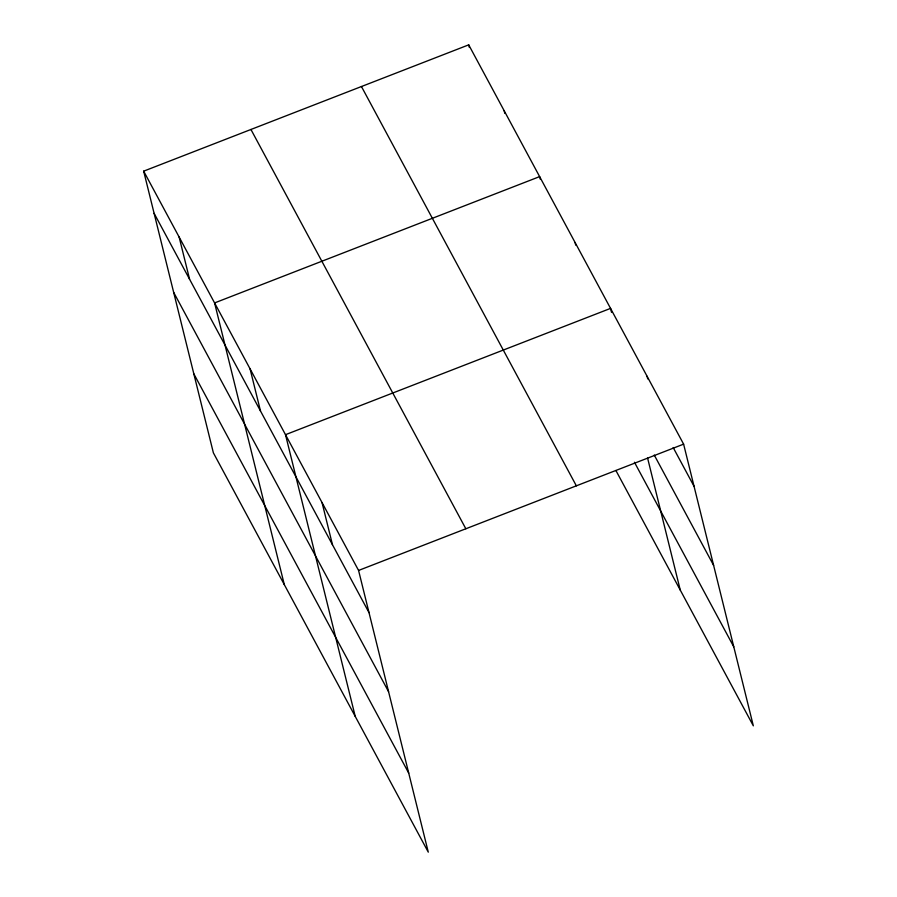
<?xml version="1.0" encoding="UTF-8"?>
<svg xmlns="http://www.w3.org/2000/svg" width="897" height="897" viewBox="0 0 897 897"><rect width="100%" height="100%" fill="white"/><g stroke="black" fill="none" stroke-linecap="round" stroke-linejoin="round"><path stroke-width="1.35" d="M143.666 171.159L358.576 570.447L428.284 852.15L213.385 452.85L143.666 171.159L468.716 44.85L683.615 444.15L753.334 725.841L615.914 470.521M358.576 570.447L683.615 444.15M673.176 447.536L694.054 486.32M654.249 455.059L713.62 565.368M634.437 462.235L733.768 646.804M361.446 86.527L576.356 485.826M250.936 129.471L465.835 528.77M154.105 213.329L369.015 612.629M173.67 292.377L388.569 691.677M193.819 373.814L408.729 773.113M647.085 376.269L647.735 378.904M611.53 312.335L610.554 308.389L285.504 434.686L355.223 716.389M647.6 458.109L680.262 590.08M575.089 242.504L575.739 245.139M540.286 179.254L539.635 176.619L214.585 302.928L284.304 584.62M504.17 110.735L504.82 113.37M468.716 44.85L469.366 47.485M322.045 502.567L332.473 544.748M250.05 368.802L260.489 410.983M179.131 237.043L189.57 279.214"/></g></svg>
